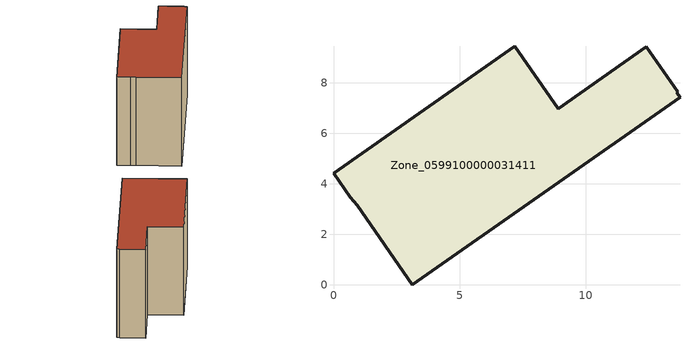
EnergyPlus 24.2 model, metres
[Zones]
Zone_0599100000031411
 floor ground (C_G): 13.59,7.61 13.72,7.43 3.12,0 0.94,3.14 0.67,3.47 0,4.42 7.17,9.45 8.9,6.98 12.39,9.43 13.64,7.65 z0
 wall outside (C_F): 13.64,7.65 12.39,9.43 8.9,6.98 7.17,9.45 0,4.42 0.67,3.47 0.94,3.14 3.12,0 13.72,7.43 13.59,7.61 13.64,7.65 z0:8.25
 roof outside (C_R): 13.72,7.43 13.59,7.61 13.64,7.65 12.39,9.43 8.9,6.98 7.17,9.45 0,4.42 0.67,3.47 0.94,3.14 3.12,0 z8.25
[BUILDING]
Pand.0599100000031411: North Axis=0; Terrain=City; Loads Convergence Tolerance Value=0.04; Temperature Convergence Tolerance Value=0.4; Solar Distribution=FullExterior; Maximum Number of Warmup Days=25; Minimum Number of Warmup Days=1
[Site:Location]
Rotterdam.The.Hague.AP_ZH_NLD Design_Conditions: Latitude=51.96; Longitude=4.45; Time Zone=1; Elevation=-4.5
[SITE:GROUNDTEMPERATURE:BUILDINGSURFACE]
18, 18, 18, 18, 18, 18, 18, 18, 18, 18, 18, 18
[MATERIAL] Thermal Absorptance=0.9; Solar Absorptance=0.7; Visible Absorptance=0.7
Name | Roughness | Thickness | Conductivity | Density | Specific Heat
G.TI.1975-1991 | MediumSmooth | 0.15 | 0.288461 | 540 | 1210
F.TI.1975-1991 | Rough | 0.3 | 0.230769 | 1920 | 840
R.TI.1975-1991 | MediumRough | 0.2 | 0.153846 | 1500 | 1000
[CONSTRUCTION]
C_G: G.TI.1975-1991
C_F: F.TI.1975-1991
C_R: R.TI.1975-1991
[ZONE]
Zone_0599100000031411: Type=1; Multiplier=1; Ceiling Height=Autocalculate; Volume=Autocalculate; Floor Area=autocalculate; Part of Total Floor Area=Yes
[ZONEINFILTRATION:DESIGNFLOWRATE]
Infil_Zone_0599100000031411: Zone or ZoneList or Space or SpaceList=Zone_0599100000031411; Schedule=AlwaysOn; Design Flow Rate Calculation Method=Flow/Area; Flow Rate per Floor Area=0.003; Constant Term Coefficient=1; Temperature Term Coefficient=0; Velocity Term Coefficient=0; Velocity Squared Term Coefficient=0
[HVACTEMPLATE:ZONE:IDEALLOADSAIRSYSTEM]
Zone_0599100000031411: Maximum Heating Supply Air Temperature=50; Minimum Cooling Supply Air Temperature=13; Maximum Heating Supply Air Humidity Ratio=0.0156; Minimum Cooling Supply Air Humidity Ratio=0.0077; Heating Limit=NoLimit; Cooling Limit=NoLimit; Dehumidification Control Type=ConstantSensibleHeatRatio; Cooling Sensible Heat Ratio=0.7; Dehumidification Setpoint=60; Humidification Control Type=None; Humidification Setpoint=30; Outdoor Air Method=None; Outdoor Air Flow Rate per Person=0.00944; Outdoor Air Flow Rate per Zone Floor Area=0; Outdoor Air Flow Rate per Zone=0; Demand Controlled Ventilation Type=None; Outdoor Air Economizer Type=NoEconomizer; Heat Recovery Type=None; Sensible Heat Recovery Effectiveness=0.7; Latent Heat Recovery Effectiveness=0.65
[ZONECONTROL:THERMOSTAT]
ThermostatControl_Zone_0599100000031411: Zone or ZoneList=Zone_0599100000031411; Control Type Schedule=DualSetpointControlType; Control 1=Thermostat_Zone_0599100000031411; Temperature Difference Between Cutout And Setpoint=0
[THERMOSTATSETPOINT:DUALSETPOINT]
Thermostat_Zone_0599100000031411: Heating Setpoint Temperature Schedule=HeatingSetpoint_Zone_0599100000031411; Cooling Setpoint Temperature Schedule=CoolingSetpoint_Zone_0599100000031411
[SCHEDULE:COMPACT]
HeatingSetpoint_Zone_0599100000031411: Through: 12/31, For: AllDays, Until: 24:00, 21
CoolingSetpoint_Zone_0599100000031411: Through: 12/31, For: AllDays, Until: 24:00, 24
DualSetpointControlType: Through: 12/31, For: AllDays, Until: 24:00, 4
AlwaysOn: Through: 12/31, For: AllDays, Until: 24:00, 1
